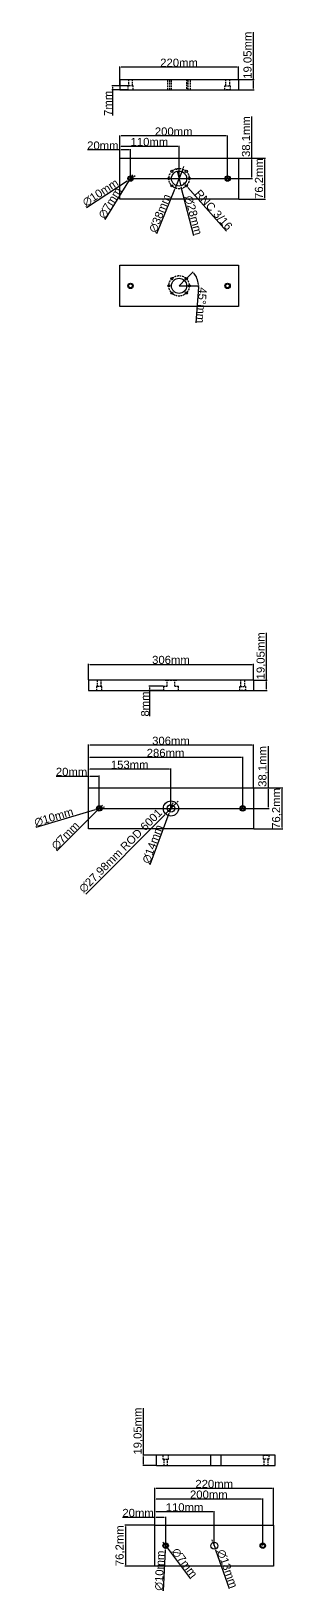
# Model space of a CAD drawing. Header units: centimetres. Extents: x 6534 to 31506, y 42826 to 109107.
# Drawn here: x 27798 to 28264, y 50979 to 53877 of the extents above; entities that cross this region are included whole.
import ezdxf

# ---------------------------------------------------------------- set-up
doc = ezdxf.new("R2010")
doc.units = ezdxf.units.CM
doc.header["$LTSCALE"] = 0.5
doc.linetypes.add('DASHED2', pattern=[9.525, 6.35, -3.175])
doc.styles.get("Standard").update_dxf_attribs({"font": 'arial.ttf'})
doc.dimstyles.new('ISO-25', dxfattribs={"dimtxt": 15, "dimasz": 2.5, "dimexe": 1.25, "dimexo": 0.625, "dimtad": 1, "dimtxsty": 'Standard', "dimcen": 2.5, "dimclrd": 1, "dimclre": 1, "dimadec": 0, "dimazin": 0, "dimtfac": 1, "dimtmove": 0, "dimatfit": 3, "dimfxl": 1, "dimarcsym": 0})

# ---------------------------------------------------------------- blocks, each defined once
blk = doc.blocks.new('*D246')
at = {"color": 1, "lineweight": -2, "transparency": 16777216}
for p, q in [((27961.8, 53787.8), (27961.8, 53811.1)), ((28179.3, 53809.8), (27964.3, 53809.8)), ((28181.8, 53787.8), (28181.8, 53811.1))]:
    blk.add_line(p, q, dxfattribs=at)
at = {"color": 1, "transparency": 16777216}
for points in [[(27964.3, 53810.2), (27964.3, 53809.4), (27961.8, 53809.8)], [(28179.3, 53810.2), (28179.3, 53809.4), (28181.8, 53809.8)]]:
    blk.add_solid(points, dxfattribs=at)
at = {"layer": 'Defpoints', "color": 0, "transparency": 16777216}
for p in [(27961.8, 53809.8), (27961.8, 53787.1), (28181.8, 53787.1)]:
    blk.add_point(p, dxfattribs=at)
at = {"color": 0, "transparency": 16777216, "insert": (28071.8, 53818.1), "char_height": 15, "attachment_point": 5}
blk.add_mtext('220mm', dxfattribs=at)
blk = doc.blocks.new('*D247')
at = {"color": 1, "lineweight": -2, "transparency": 16777216}
for p, q in [((28209.8, 53787.1), (28209.8, 53874.6)), ((28182.4, 53787.1), (28211, 53787.1)), ((28182.4, 53768.1), (28211, 53768.1)), ((28209.8, 53770.6), (28209.8, 53784.6))]:
    blk.add_line(p, q, dxfattribs=at)
at = {"color": 1, "transparency": 16777216}
for points in [[(28209.4, 53784.6), (28210.2, 53784.6), (28209.8, 53787.1)], [(28209.4, 53770.6), (28210.2, 53770.6), (28209.8, 53768.1)]]:
    blk.add_solid(points, dxfattribs=at)
at = {"layer": 'Defpoints', "color": 0, "transparency": 16777216}
for p in [(28181.8, 53787.1), (28181.8, 53768.1), (28209.8, 53787.1)]:
    blk.add_point(p, dxfattribs=at)
at = {"color": 0, "transparency": 16777216, "insert": (28200.1, 53832.1), "char_height": 15, "attachment_point": 5, "rotation": 90}
blk.add_mtext('19,05mm', dxfattribs=at)
blk = doc.blocks.new('*D248')
at = {"color": 1, "lineweight": -2, "transparency": 16777216}
for p, q in [((27976.2, 53775.1), (27947, 53775.1)), ((27976.2, 53768.1), (27947, 53768.1)), ((27948.3, 53772.6), (27948.3, 53770.6)), ((27948.3, 53768.1), (27948.3, 53720.1))]:
    blk.add_line(p, q, dxfattribs=at)
at = {"color": 1, "transparency": 16777216}
for points in [[(27947.8, 53772.6), (27948.7, 53772.6), (27948.3, 53775.1)], [(27947.8, 53770.6), (27948.7, 53770.6), (27948.3, 53768.1)]]:
    blk.add_solid(points, dxfattribs=at)
at = {"layer": 'Defpoints', "color": 0, "transparency": 16777216}
for p in [(27948.3, 53768.1), (27976.8, 53775.1), (27976.8, 53768.1)]:
    blk.add_point(p, dxfattribs=at)
at = {"color": 0, "transparency": 16777216, "insert": (27940.1, 53742.8), "char_height": 15, "attachment_point": 5, "rotation": 90}
blk.add_mtext('7mm', dxfattribs=at)
blk = doc.blocks.new('*D249')
at = {"color": 1, "lineweight": -2, "transparency": 16777216}
for p, q in [((27961.8, 53656.3), (27901.8, 53656.3)), ((27961.8, 53641.9), (27961.8, 53657.5)), ((27979.3, 53656.3), (27964.3, 53656.3)), ((27981.8, 53603.8), (27981.8, 53657.5))]:
    blk.add_line(p, q, dxfattribs=at)
at = {"color": 1, "transparency": 16777216}
for points in [[(27964.3, 53656.7), (27964.3, 53655.8), (27961.8, 53656.3)], [(27979.3, 53656.7), (27979.3, 53655.8), (27981.8, 53656.3)]]:
    blk.add_solid(points, dxfattribs=at)
at = {"layer": 'Defpoints', "color": 0, "transparency": 16777216}
for p in [(27961.8, 53656.3), (27961.8, 53641.3), (27981.8, 53603.2)]:
    blk.add_point(p, dxfattribs=at)
at = {"color": 0, "transparency": 16777216, "insert": (27930.5, 53664.5), "char_height": 15, "attachment_point": 5}
blk.add_mtext('20mm', dxfattribs=at)
blk = doc.blocks.new('*D250')
at = {"color": 1, "lineweight": -2, "transparency": 16777216}
for p, q in [((27961.8, 53641.9), (27961.8, 53664)), ((28069.3, 53662.8), (27964.3, 53662.8)), ((28071.8, 53603.8), (28071.8, 53664))]:
    blk.add_line(p, q, dxfattribs=at)
at = {"color": 1, "transparency": 16777216}
for points in [[(27964.3, 53663.2), (27964.3, 53662.4), (27961.8, 53662.8)], [(28069.3, 53663.2), (28069.3, 53662.4), (28071.8, 53662.8)]]:
    blk.add_solid(points, dxfattribs=at)
at = {"layer": 'Defpoints', "color": 0, "transparency": 16777216}
for p in [(27961.8, 53662.8), (27961.8, 53641.3), (28071.8, 53603.2)]:
    blk.add_point(p, dxfattribs=at)
at = {"color": 0, "transparency": 16777216, "insert": (28016.8, 53671.1), "char_height": 15, "attachment_point": 5}
blk.add_mtext('110mm', dxfattribs=at)
blk = doc.blocks.new('*D251')
at = {"color": 1, "lineweight": -2, "transparency": 16777216}
for p, q in [((27961.8, 53641.9), (27961.8, 53683.4)), ((28159.3, 53682.2), (27964.3, 53682.2)), ((28161.8, 53603.8), (28161.8, 53683.4))]:
    blk.add_line(p, q, dxfattribs=at)
at = {"color": 1, "transparency": 16777216}
for points in [[(27964.3, 53682.6), (27964.3, 53681.8), (27961.8, 53682.2)], [(28159.3, 53682.6), (28159.3, 53681.8), (28161.8, 53682.2)]]:
    blk.add_solid(points, dxfattribs=at)
at = {"layer": 'Defpoints', "color": 0, "transparency": 16777216}
for p in [(27961.8, 53682.2), (27961.8, 53641.3), (28161.8, 53603.2)]:
    blk.add_point(p, dxfattribs=at)
at = {"color": 0, "transparency": 16777216, "insert": (28061.8, 53690.5), "char_height": 15, "attachment_point": 5}
blk.add_mtext('200mm', dxfattribs=at)
blk = doc.blocks.new('*D252')
at = {"color": 1, "lineweight": -2, "transparency": 16777216}
for p, q in [((28206.9, 53641.3), (28206.9, 53718.5)), ((28182.4, 53641.3), (28208.2, 53641.3)), ((28206.9, 53605.7), (28206.9, 53638.8)), ((27982.4, 53603.2), (28208.2, 53603.2))]:
    blk.add_line(p, q, dxfattribs=at)
at = {"color": 1, "transparency": 16777216}
for points in [[(28206.5, 53638.8), (28207.3, 53638.8), (28206.9, 53641.3)], [(28206.5, 53605.7), (28207.3, 53605.7), (28206.9, 53603.2)]]:
    blk.add_solid(points, dxfattribs=at)
at = {"layer": 'Defpoints', "color": 0, "transparency": 16777216}
for p in [(28181.8, 53641.3), (28206.9, 53641.3), (27981.8, 53603.2)]:
    blk.add_point(p, dxfattribs=at)
at = {"color": 0, "transparency": 16777216, "insert": (28197.3, 53681.1), "char_height": 15, "attachment_point": 5, "rotation": 90}
blk.add_mtext('38,1mm', dxfattribs=at)
blk = doc.blocks.new('*D253')
at = {"color": 1, "lineweight": -2, "transparency": 16777216}
for p, q in [((28182.4, 53641.3), (28232.2, 53641.3)), ((28230.9, 53567.6), (28230.9, 53638.8)), ((28182.4, 53565.1), (28232.2, 53565.1))]:
    blk.add_line(p, q, dxfattribs=at)
at = {"color": 1, "transparency": 16777216}
for points in [[(28230.5, 53638.8), (28231.3, 53638.8), (28230.9, 53641.3)], [(28230.5, 53567.6), (28231.3, 53567.6), (28230.9, 53565.1)]]:
    blk.add_solid(points, dxfattribs=at)
at = {"layer": 'Defpoints', "color": 0, "transparency": 16777216}
for p in [(28181.8, 53641.3), (28230.9, 53641.3), (28181.8, 53565.1)]:
    blk.add_point(p, dxfattribs=at)
at = {"color": 0, "transparency": 16777216, "insert": (28221.3, 53603.2), "char_height": 15, "attachment_point": 5, "rotation": 90}
blk.add_mtext('76,2mm', dxfattribs=at)
blk = doc.blocks.new('*D254')
at = {"color": 1, "lineweight": -2, "transparency": 16777216}
for p, q in [((27900.1, 53549.7), (27975.5, 53599.1)), ((27986, 53605.9), (27977.6, 53600.4)), ((27988.1, 53607.3), (27990.2, 53608.7))]:
    blk.add_line(p, q, dxfattribs=at)
at = {"color": 1, "transparency": 16777216}
for points in [[(27975.3, 53599.4), (27975.8, 53598.7), (27977.6, 53600.4)], [(27987.8, 53607.6), (27988.3, 53606.9), (27986, 53605.9)]]:
    blk.add_solid(points, dxfattribs=at)
at = {"layer": 'Defpoints', "color": 0, "transparency": 16777216}
for p in [(27977.6, 53600.4), (27986, 53605.9)]:
    blk.add_point(p, dxfattribs=at)
at = {"color": 0, "transparency": 16777216, "insert": (27926.1, 53577.1), "char_height": 15, "attachment_point": 5, "rotation": 33.209}
blk.add_mtext('∅10mm', dxfattribs=at)
blk = doc.blocks.new('*D255')
at = {"color": 1, "lineweight": -2, "transparency": 16777216}
for p, q in [((27935.1, 53527), (27978.7, 53598.1)), ((27983.6, 53606.2), (27980, 53600.2)), ((27984.9, 53608.3), (27986.2, 53610.4))]:
    blk.add_line(p, q, dxfattribs=at)
at = {"color": 1, "transparency": 16777216}
for points in [[(27978.3, 53598.3), (27979, 53597.9), (27980, 53600.2)], [(27984.6, 53608.5), (27985.3, 53608.1), (27983.6, 53606.2)]]:
    blk.add_solid(points, dxfattribs=at)
at = {"layer": 'Defpoints', "color": 0, "transparency": 16777216}
for p in [(27980, 53600.2), (27983.6, 53606.2)]:
    blk.add_point(p, dxfattribs=at)
at = {"color": 0, "transparency": 16777216, "insert": (27943.9, 53557.9), "char_height": 15, "attachment_point": 5, "rotation": 58.5088}
blk.add_mtext('∅7mm', dxfattribs=at)
blk = doc.blocks.new('*D256')
at = {"color": 1, "lineweight": -2, "transparency": 16777216}
for p, q in [((28067.7, 53619.2), (28067, 53621.6)), ((28068.3, 53616.7), (28075.3, 53589.6)), ((28099.2, 53497.2), (28075.9, 53587.2))]:
    blk.add_line(p, q, dxfattribs=at)
at = {"color": 1, "transparency": 16777216}
for points in [[(28068.1, 53619.3), (28067.3, 53619.1), (28068.3, 53616.7)], [(28076.3, 53587.3), (28075.5, 53587.1), (28075.3, 53589.6)]]:
    blk.add_solid(points, dxfattribs=at)
at = {"layer": 'Defpoints', "color": 0, "transparency": 16777216}
for p in [(28068.3, 53616.7), (28075.3, 53589.6)]:
    blk.add_point(p, dxfattribs=at)
at = {"color": 0, "transparency": 16777216, "insert": (28098.4, 53535), "char_height": 15, "attachment_point": 5, "rotation": 284.5217}
blk.add_mtext('∅28mm', dxfattribs=at)
blk = doc.blocks.new('*D257')
at = {"color": 1, "lineweight": -2, "transparency": 16777216}
for p, q in [((28078.9, 53620.8), (28064.7, 53585.6)), ((28079.9, 53623.1), (28080.8, 53625.4)), ((28030.6, 53501.3), (28063.7, 53583.3))]:
    blk.add_line(p, q, dxfattribs=at)
at = {"color": 1, "transparency": 16777216}
for points in [[(28079.5, 53623.3), (28080.3, 53623), (28078.9, 53620.8)], [(28063.3, 53583.4), (28064.1, 53583.1), (28064.7, 53585.6)]]:
    blk.add_solid(points, dxfattribs=at)
at = {"layer": 'Defpoints', "color": 0, "transparency": 16777216}
for p in [(28078.9, 53620.8), (28064.7, 53585.6)]:
    blk.add_point(p, dxfattribs=at)
at = {"color": 0, "transparency": 16777216, "insert": (28036.3, 53538.7), "char_height": 15, "attachment_point": 5, "rotation": 67.965}
blk.add_mtext('∅38mm', dxfattribs=at)
blk = doc.blocks.new('*D258')
at = {"color": 1, "lineweight": -2, "transparency": 16777216}
for p, q in [((28082.2, 53593.1), (28080.6, 53595)), ((28083.9, 53591.2), (28086.6, 53588.3)), ((28159.8, 53505.6), (28088.2, 53586.4))]:
    blk.add_line(p, q, dxfattribs=at)
at = {"color": 1, "transparency": 16777216}
for points in [[(28082.6, 53593.4), (28081.9, 53592.8), (28083.9, 53591.2)], [(28088.5, 53586.7), (28087.9, 53586.1), (28086.6, 53588.3)]]:
    blk.add_solid(points, dxfattribs=at)
at = {"layer": 'Defpoints', "color": 0, "transparency": 16777216}
for p in [(28083.9, 53591.2), (28086.6, 53588.3)]:
    blk.add_point(p, dxfattribs=at)
at = {"color": 0, "transparency": 16777216, "insert": (28136, 53545.1), "char_height": 15, "attachment_point": 5, "rotation": 311.5565}
blk.add_mtext('RNC 3/16', dxfattribs=at)
blk = doc.blocks.new('*D259')
at = {"color": 1, "lineweight": -2, "transparency": 16777216}
for p, q in [((28085.7, 53418), (28098.1, 53430.4)), ((28091.4, 53404.1), (28109, 53404.1)), ((28107.7, 53401.6), (28103.1, 53335.5))]:
    blk.add_line(p, q, dxfattribs=at)
for start, end in [(3.981, 41.019), (356.019, 0)]:
    blk.add_arc((28071.8, 53404.1), 36, start, end, dxfattribs=at)
at = {"color": 1, "transparency": 16777216}
for points in [[(28098.6, 53427.4), (28099.3, 53428), (28097.2, 53429.5)], [(28108.1, 53406.6), (28107.3, 53406.6), (28107.8, 53404.1)]]:
    blk.add_solid(points, dxfattribs=at)
at = {"layer": 'Defpoints', "color": 0, "transparency": 16777216}
for p in [(28085.2, 53417.5), (28103, 53422.1), (28071.8, 53404.1), (28071.8, 53404.1), (28090.8, 53404.1)]:
    blk.add_point(p, dxfattribs=at)
at = {"color": 0, "transparency": 16777216, "insert": (28113.6, 53368), "char_height": 15, "attachment_point": 5, "rotation": 266.019}
blk.add_mtext('45°mm', dxfattribs=at)
blk = doc.blocks.new('*D260')
at = {"color": 1, "lineweight": -2, "transparency": 16777216}
for p, q in [((27903.8, 52673), (27903.8, 52702.8)), ((27906.3, 52701.5), (28207.3, 52701.5)), ((28209.8, 52673), (28209.8, 52702.8))]:
    blk.add_line(p, q, dxfattribs=at)
at = {"color": 1, "transparency": 16777216}
for points in [[(27906.3, 52701.9), (27906.3, 52701.1), (27903.8, 52701.5)], [(28207.3, 52701.9), (28207.3, 52701.1), (28209.8, 52701.5)]]:
    blk.add_solid(points, dxfattribs=at)
at = {"layer": 'Defpoints', "color": 0, "transparency": 16777216}
for p in [(28209.8, 52701.5), (27903.8, 52672.4), (28209.8, 52672.4)]:
    blk.add_point(p, dxfattribs=at)
at = {"color": 0, "transparency": 16777216, "insert": (28056.8, 52709.8), "char_height": 15, "attachment_point": 5}
blk.add_mtext('306mm', dxfattribs=at)
blk = doc.blocks.new('*D261')
at = {"color": 1, "lineweight": -2, "transparency": 16777216}
for p, q in [((28234.1, 52672.4), (28234.1, 52759.9)), ((28210.4, 52672.4), (28235.3, 52672.4)), ((28234.1, 52655.8), (28234.1, 52669.9)), ((28210.4, 52653.3), (28235.3, 52653.3))]:
    blk.add_line(p, q, dxfattribs=at)
at = {"color": 1, "transparency": 16777216}
for points in [[(28233.7, 52669.9), (28234.5, 52669.9), (28234.1, 52672.4)], [(28233.7, 52655.8), (28234.5, 52655.8), (28234.1, 52653.3)]]:
    blk.add_solid(points, dxfattribs=at)
at = {"layer": 'Defpoints', "color": 0, "transparency": 16777216}
for p in [(28209.8, 52672.4), (28234.1, 52672.4), (28209.8, 52653.3)]:
    blk.add_point(p, dxfattribs=at)
at = {"color": 0, "transparency": 16777216, "insert": (28224.4, 52717.4), "char_height": 15, "attachment_point": 5, "rotation": 90}
blk.add_mtext('19,05mm', dxfattribs=at)
blk = doc.blocks.new('*D262')
at = {"color": 1, "lineweight": -2, "transparency": 16777216}
for p, q in [((27903.8, 52493.8), (27843.8, 52493.8)), ((27903.8, 52472.9), (27903.8, 52495.1)), ((27921.3, 52493.8), (27906.3, 52493.8)), ((27923.8, 52434.8), (27923.8, 52495.1))]:
    blk.add_line(p, q, dxfattribs=at)
at = {"color": 1, "transparency": 16777216}
for points in [[(27906.3, 52494.3), (27906.3, 52493.4), (27903.8, 52493.8)], [(27921.3, 52494.3), (27921.3, 52493.4), (27923.8, 52493.8)]]:
    blk.add_solid(points, dxfattribs=at)
at = {"layer": 'Defpoints', "color": 0, "transparency": 16777216}
for p in [(27903.8, 52493.8), (27903.8, 52472.3), (27923.8, 52434.2)]:
    blk.add_point(p, dxfattribs=at)
at = {"color": 0, "transparency": 16777216, "insert": (27872.5, 52502.1), "char_height": 15, "attachment_point": 5}
blk.add_mtext('20mm', dxfattribs=at)
blk = doc.blocks.new('*D263')
at = {"color": 1, "lineweight": -2, "transparency": 16777216}
for p, q in [((27903.8, 52472.9), (27903.8, 52508.3)), ((28054.3, 52507), (27906.3, 52507)), ((28056.8, 52434.8), (28056.8, 52508.3))]:
    blk.add_line(p, q, dxfattribs=at)
at = {"color": 1, "transparency": 16777216}
for points in [[(27906.3, 52507.4), (27906.3, 52506.6), (27903.8, 52507)], [(28054.3, 52507.4), (28054.3, 52506.6), (28056.8, 52507)]]:
    blk.add_solid(points, dxfattribs=at)
at = {"layer": 'Defpoints', "color": 0, "transparency": 16777216}
for p in [(27903.8, 52507), (27903.8, 52472.3), (28056.8, 52434.2)]:
    blk.add_point(p, dxfattribs=at)
at = {"color": 0, "transparency": 16777216, "insert": (27980.3, 52515.3), "char_height": 15, "attachment_point": 5}
blk.add_mtext('153mm', dxfattribs=at)
blk = doc.blocks.new('*D264')
at = {"color": 1, "lineweight": -2, "transparency": 16777216}
for p, q in [((27903.8, 52472.9), (27903.8, 52530.2)), ((28187.3, 52528.9), (27906.3, 52528.9)), ((28189.8, 52434.8), (28189.8, 52530.2))]:
    blk.add_line(p, q, dxfattribs=at)
at = {"color": 1, "transparency": 16777216}
for points in [[(27906.3, 52529.4), (27906.3, 52528.5), (27903.8, 52528.9)], [(28187.3, 52529.4), (28187.3, 52528.5), (28189.8, 52528.9)]]:
    blk.add_solid(points, dxfattribs=at)
at = {"layer": 'Defpoints', "color": 0, "transparency": 16777216}
for p in [(27903.8, 52528.9), (27903.8, 52472.3), (28189.8, 52434.2)]:
    blk.add_point(p, dxfattribs=at)
at = {"color": 0, "transparency": 16777216, "insert": (28046.8, 52537.2), "char_height": 15, "attachment_point": 5}
blk.add_mtext('286mm', dxfattribs=at)
blk = doc.blocks.new('*D265')
at = {"color": 1, "lineweight": -2, "transparency": 16777216}
for p, q in [((27903.8, 52472.9), (27903.8, 52552.6)), ((28207.3, 52551.4), (27906.3, 52551.4)), ((28209.8, 52472.9), (28209.8, 52552.6))]:
    blk.add_line(p, q, dxfattribs=at)
at = {"color": 1, "transparency": 16777216}
for points in [[(27906.3, 52551.8), (27906.3, 52551), (27903.8, 52551.4)], [(28207.3, 52551.8), (28207.3, 52551), (28209.8, 52551.4)]]:
    blk.add_solid(points, dxfattribs=at)
at = {"layer": 'Defpoints', "color": 0, "transparency": 16777216}
for p in [(27903.8, 52551.4), (27903.8, 52472.3), (28209.8, 52472.3)]:
    blk.add_point(p, dxfattribs=at)
at = {"color": 0, "transparency": 16777216, "insert": (28056.8, 52559.7), "char_height": 15, "attachment_point": 5}
blk.add_mtext('306mm', dxfattribs=at)
blk = doc.blocks.new('*D266')
at = {"color": 1, "lineweight": -2, "transparency": 16777216}
for p, q in [((28237.4, 52472.3), (28237.4, 52549.5)), ((28210.4, 52472.3), (28238.6, 52472.3)), ((28237.4, 52436.7), (28237.4, 52469.8)), ((27924.4, 52434.2), (28238.6, 52434.2))]:
    blk.add_line(p, q, dxfattribs=at)
at = {"color": 1, "transparency": 16777216}
for points in [[(28237, 52469.8), (28237.8, 52469.8), (28237.4, 52472.3)], [(28237, 52436.7), (28237.8, 52436.7), (28237.4, 52434.2)]]:
    blk.add_solid(points, dxfattribs=at)
at = {"layer": 'Defpoints', "color": 0, "transparency": 16777216}
for p in [(28209.8, 52472.3), (28237.4, 52472.3), (27923.8, 52434.2)]:
    blk.add_point(p, dxfattribs=at)
at = {"color": 0, "transparency": 16777216, "insert": (28227.7, 52512.1), "char_height": 15, "attachment_point": 5, "rotation": 90}
blk.add_mtext('38,1mm', dxfattribs=at)
blk = doc.blocks.new('*D267')
at = {"color": 1, "lineweight": -2, "transparency": 16777216}
for p, q in [((28210.4, 52472.3), (28264, 52472.3)), ((28262.8, 52398.6), (28262.8, 52469.8)), ((28210.4, 52396.1), (28264, 52396.1))]:
    blk.add_line(p, q, dxfattribs=at)
at = {"color": 1, "transparency": 16777216}
for points in [[(28262.4, 52469.8), (28263.2, 52469.8), (28262.8, 52472.3)], [(28262.4, 52398.6), (28263.2, 52398.6), (28262.8, 52396.1)]]:
    blk.add_solid(points, dxfattribs=at)
at = {"layer": 'Defpoints', "color": 0, "transparency": 16777216}
for p in [(28209.8, 52472.3), (28262.8, 52472.3), (28209.8, 52396.1)]:
    blk.add_point(p, dxfattribs=at)
at = {"color": 0, "transparency": 16777216, "insert": (28253.1, 52434.2), "char_height": 15, "attachment_point": 5, "rotation": 90}
blk.add_mtext('76,2mm', dxfattribs=at)
blk = doc.blocks.new('*D268')
at = {"color": 1, "lineweight": -2, "transparency": 16777216}
for p, q in [((27845.4, 52355.7), (27919.5, 52429.9)), ((27926.3, 52436.7), (27921.3, 52431.7)), ((27928, 52438.4), (27929.8, 52440.2))]:
    blk.add_line(p, q, dxfattribs=at)
at = {"color": 1, "transparency": 16777216}
for points in [[(27919.2, 52430.2), (27919.8, 52429.6), (27921.3, 52431.7)], [(27927.7, 52438.7), (27928.3, 52438.1), (27926.3, 52436.7)]]:
    blk.add_solid(points, dxfattribs=at)
at = {"layer": 'Defpoints', "color": 0, "transparency": 16777216}
for p in [(27921.3, 52431.7), (27926.3, 52436.7)]:
    blk.add_point(p, dxfattribs=at)
at = {"color": 0, "transparency": 16777216, "insert": (27861.1, 52383.7), "char_height": 15, "attachment_point": 5, "rotation": 45.0421}
blk.add_mtext('∅7mm', dxfattribs=at)
blk = doc.blocks.new('*D269')
at = {"color": 1, "lineweight": -2, "transparency": 16777216}
for p, q in [((28066.6, 52444.1), (28046.9, 52424.3)), ((28068.4, 52445.9), (28070.2, 52447.6)), ((27898.8, 52275.3), (28045.2, 52422.5))]:
    blk.add_line(p, q, dxfattribs=at)
at = {"color": 1, "transparency": 16777216}
for points in [[(28068.1, 52446.2), (28068.7, 52445.6), (28066.6, 52444.1)], [(28044.9, 52422.8), (28045.4, 52422.2), (28046.9, 52424.3)]]:
    blk.add_solid(points, dxfattribs=at)
at = {"layer": 'Defpoints', "color": 0, "transparency": 16777216}
for p in [(28066.6, 52444.1), (28046.9, 52424.3)]:
    blk.add_point(p, dxfattribs=at)
at = {"color": 0, "transparency": 16777216, "insert": (27964.1, 52355), "char_height": 15, "attachment_point": 5, "rotation": 45.1681}
blk.add_mtext('∅27,98mm ROD 6001', dxfattribs=at)
blk = doc.blocks.new('*D270')
at = {"color": 1, "lineweight": -2, "transparency": 16777216}
for p, q in [((28018.2, 52330.4), (28053.5, 52425.3)), ((28059.2, 52440.7), (28054.3, 52427.6)), ((28060.1, 52443.1), (28061, 52445.4))]:
    blk.add_line(p, q, dxfattribs=at)
at = {"color": 1, "transparency": 16777216}
for points in [[(28053.1, 52425.4), (28053.9, 52425.1), (28054.3, 52427.6)], [(28059.7, 52443.2), (28060.5, 52442.9), (28059.2, 52440.7)]]:
    blk.add_solid(points, dxfattribs=at)
at = {"layer": 'Defpoints', "color": 0, "transparency": 16777216}
for p in [(28054.3, 52427.6), (28059.2, 52440.7)]:
    blk.add_point(p, dxfattribs=at)
at = {"color": 0, "transparency": 16777216, "insert": (28022.9, 52367.9), "char_height": 15, "attachment_point": 5, "rotation": 69.6324}
blk.add_mtext('∅14mm', dxfattribs=at)
blk = doc.blocks.new('*D271')
at = {"color": 1, "lineweight": -2, "transparency": 16777216}
for p, q in [((27806.7, 52399.2), (27916.6, 52432)), ((27928.6, 52435.6), (27919, 52432.7)), ((27931, 52436.3), (27933.4, 52437))]:
    blk.add_line(p, q, dxfattribs=at)
at = {"color": 1, "transparency": 16777216}
for points in [[(27916.5, 52432.4), (27916.7, 52431.6), (27919, 52432.7)], [(27930.8, 52436.7), (27931.1, 52435.9), (27928.6, 52435.6)]]:
    blk.add_solid(points, dxfattribs=at)
at = {"layer": 'Defpoints', "color": 0, "transparency": 16777216}
for p in [(27919, 52432.7), (27928.6, 52435.6)]:
    blk.add_point(p, dxfattribs=at)
at = {"color": 0, "transparency": 16777216, "insert": (27839.5, 52418.1), "char_height": 15, "attachment_point": 5, "rotation": 16.6364}
blk.add_mtext('∅10mm', dxfattribs=at)
blk = doc.blocks.new('*D272')
at = {"color": 1, "lineweight": -2, "transparency": 16777216}
for p, q in [((28042.2, 52661.3), (28015.9, 52661.3)), ((28017.1, 52658.8), (28017.1, 52655.8)), ((28042.2, 52653.3), (28015.9, 52653.3)), ((28017.1, 52653.3), (28017.1, 52605.2))]:
    blk.add_line(p, q, dxfattribs=at)
at = {"color": 1, "transparency": 16777216}
for points in [[(28016.7, 52658.8), (28017.6, 52658.8), (28017.1, 52661.3)], [(28016.7, 52655.8), (28017.6, 52655.8), (28017.1, 52653.3)]]:
    blk.add_solid(points, dxfattribs=at)
at = {"layer": 'Defpoints', "color": 0, "transparency": 16777216}
for p in [(28042.8, 52661.3), (28017.1, 52653.3), (28042.8, 52653.3)]:
    blk.add_point(p, dxfattribs=at)
at = {"color": 0, "transparency": 16777216, "insert": (28008.9, 52628), "char_height": 15, "attachment_point": 5, "rotation": 90}
blk.add_mtext('8mm', dxfattribs=at)
blk = doc.blocks.new('*D327')
at = {"color": 1, "lineweight": -2, "transparency": 16777216}
for p, q in [((28006, 51233.8), (28006, 51321.2)), ((28029.5, 51233.8), (28004.7, 51233.8)), ((28029.5, 51214.7), (28004.7, 51214.7)), ((28006, 51217.2), (28006, 51231.3))]:
    blk.add_line(p, q, dxfattribs=at)
at = {"color": 1, "transparency": 16777216}
for points in [[(28005.6, 51231.3), (28006.4, 51231.3), (28006, 51233.8)], [(28005.6, 51217.2), (28006.4, 51217.2), (28006, 51214.7)]]:
    blk.add_solid(points, dxfattribs=at)
at = {"layer": 'Defpoints', "color": 0, "transparency": 16777216}
for p in [(28006, 51233.8), (28030.1, 51233.8), (28030.1, 51214.7)]:
    blk.add_point(p, dxfattribs=at)
at = {"color": 0, "transparency": 16777216, "insert": (27996.3, 51278.7), "char_height": 15, "attachment_point": 5, "rotation": 90}
blk.add_mtext('19,05mm', dxfattribs=at)
blk = doc.blocks.new('*D328')
at = {"color": 1, "lineweight": -2, "transparency": 16777216}
for p, q in [((28026.4, 51104), (27971.3, 51104)), ((27972.6, 51101.5), (27972.6, 51030.3)), ((28026.4, 51027.8), (27971.3, 51027.8))]:
    blk.add_line(p, q, dxfattribs=at)
at = {"color": 1, "transparency": 16777216}
for points in [[(27972.1, 51101.5), (27973, 51101.5), (27972.6, 51104)], [(27972.1, 51030.3), (27973, 51030.3), (27972.6, 51027.8)]]:
    blk.add_solid(points, dxfattribs=at)
at = {"layer": 'Defpoints', "color": 0, "transparency": 16777216}
for p in [(28027, 51104), (27972.6, 51027.8), (28027, 51027.8)]:
    blk.add_point(p, dxfattribs=at)
at = {"color": 0, "transparency": 16777216, "insert": (27962.9, 51065.9), "char_height": 15, "attachment_point": 5, "rotation": 90}
blk.add_mtext('76,2mm', dxfattribs=at)
blk = doc.blocks.new('*D329')
at = {"color": 1, "lineweight": -2, "transparency": 16777216}
for p, q in [((28027, 51118.4), (27967, 51118.4)), ((28027, 51104.6), (28027, 51119.7)), ((28044.5, 51118.4), (28029.5, 51118.4)), ((28047, 51066.5), (28047, 51119.7))]:
    blk.add_line(p, q, dxfattribs=at)
at = {"color": 1, "transparency": 16777216}
for points in [[(28029.5, 51118.8), (28029.5, 51118), (28027, 51118.4)], [(28044.5, 51118.8), (28044.5, 51118), (28047, 51118.4)]]:
    blk.add_solid(points, dxfattribs=at)
at = {"layer": 'Defpoints', "color": 0, "transparency": 16777216}
for p in [(28027, 51118.4), (28027, 51104), (28047, 51065.9)]:
    blk.add_point(p, dxfattribs=at)
at = {"color": 0, "transparency": 16777216, "insert": (27995.8, 51126.7), "char_height": 15, "attachment_point": 5}
blk.add_mtext('20mm', dxfattribs=at)
blk = doc.blocks.new('*D330')
at = {"color": 1, "lineweight": -2, "transparency": 16777216}
for p, q in [((28027, 51104.6), (28027, 51130.1)), ((28134.5, 51128.8), (28029.5, 51128.8)), ((28137, 51066.5), (28137, 51130.1))]:
    blk.add_line(p, q, dxfattribs=at)
at = {"color": 1, "transparency": 16777216}
for points in [[(28029.5, 51129.2), (28029.5, 51128.4), (28027, 51128.8)], [(28134.5, 51129.2), (28134.5, 51128.4), (28137, 51128.8)]]:
    blk.add_solid(points, dxfattribs=at)
at = {"layer": 'Defpoints', "color": 0, "transparency": 16777216}
for p in [(28027, 51128.8), (28027, 51104), (28137, 51065.9)]:
    blk.add_point(p, dxfattribs=at)
at = {"color": 0, "transparency": 16777216, "insert": (28082, 51137.1), "char_height": 15, "attachment_point": 5}
blk.add_mtext('110mm', dxfattribs=at)
blk = doc.blocks.new('*D331')
at = {"color": 1, "lineweight": -2, "transparency": 16777216}
for p, q in [((28027, 51104.6), (28027, 51153.7)), ((28224.5, 51152.5), (28029.5, 51152.5)), ((28227, 51066.5), (28227, 51153.7))]:
    blk.add_line(p, q, dxfattribs=at)
at = {"color": 1, "transparency": 16777216}
for points in [[(28029.5, 51152.9), (28029.5, 51152.1), (28027, 51152.5)], [(28224.5, 51152.9), (28224.5, 51152.1), (28227, 51152.5)]]:
    blk.add_solid(points, dxfattribs=at)
at = {"layer": 'Defpoints', "color": 0, "transparency": 16777216}
for p in [(28027, 51152.5), (28027, 51104), (28227, 51065.9)]:
    blk.add_point(p, dxfattribs=at)
at = {"color": 0, "transparency": 16777216, "insert": (28127, 51160.8), "char_height": 15, "attachment_point": 5}
blk.add_mtext('200mm', dxfattribs=at)
blk = doc.blocks.new('*D332')
at = {"color": 1, "lineweight": -2, "transparency": 16777216}
for p, q in [((28027, 51104.6), (28027, 51173.4)), ((28244.5, 51172.2), (28029.5, 51172.2)), ((28247, 51104.6), (28247, 51173.4))]:
    blk.add_line(p, q, dxfattribs=at)
at = {"color": 1, "transparency": 16777216}
for points in [[(28029.5, 51172.6), (28029.5, 51171.8), (28027, 51172.2)], [(28244.5, 51172.6), (28244.5, 51171.8), (28247, 51172.2)]]:
    blk.add_solid(points, dxfattribs=at)
at = {"layer": 'Defpoints', "color": 0, "transparency": 16777216}
for p in [(28027, 51172.2), (28027, 51104), (28247, 51104)]:
    blk.add_point(p, dxfattribs=at)
at = {"color": 0, "transparency": 16777216, "insert": (28137, 51180.5), "char_height": 15, "attachment_point": 5}
blk.add_mtext('220mm', dxfattribs=at)
blk = doc.blocks.new('*D333')
at = {"color": 1, "lineweight": -2, "transparency": 16777216}
for p, q in [((28043.4, 51070.7), (28041.9, 51072.7)), ((28044.9, 51068.7), (28049.1, 51063.1)), ((28093.7, 51004.2), (28050.7, 51061.1))]:
    blk.add_line(p, q, dxfattribs=at)
at = {"color": 1, "transparency": 16777216}
for points in [[(28043.7, 51070.9), (28043.1, 51070.4), (28044.9, 51068.7)], [(28051, 51061.3), (28050.3, 51060.8), (28049.1, 51063.1)]]:
    blk.add_solid(points, dxfattribs=at)
at = {"layer": 'Defpoints', "color": 0, "transparency": 16777216}
for p in [(28044.9, 51068.7), (28049.1, 51063.1)]:
    blk.add_point(p, dxfattribs=at)
at = {"color": 0, "transparency": 16777216, "insert": (28082, 51034.1), "char_height": 15, "attachment_point": 5, "rotation": 307.12}
blk.add_mtext('∅7mm', dxfattribs=at)
blk = doc.blocks.new('*D334')
at = {"color": 1, "lineweight": -2, "transparency": 16777216}
for p, q in [((28047.3, 51070.9), (28046.8, 51060.9)), ((28047.4, 51073.4), (28047.5, 51075.9)), ((28043.1, 50982.4), (28046.7, 51058.4))]:
    blk.add_line(p, q, dxfattribs=at)
at = {"color": 1, "transparency": 16777216}
for points in [[(28047, 51073.4), (28047.8, 51073.4), (28047.3, 51070.9)], [(28046.3, 51058.4), (28047.1, 51058.4), (28046.8, 51060.9)]]:
    blk.add_solid(points, dxfattribs=at)
at = {"layer": 'Defpoints', "color": 0, "transparency": 16777216}
for p in [(28047.3, 51070.9), (28046.8, 51060.9)]:
    blk.add_point(p, dxfattribs=at)
at = {"color": 0, "transparency": 16777216, "insert": (28036.1, 51019.6), "char_height": 15, "attachment_point": 5, "rotation": 87.2863}
blk.add_mtext('∅10mm', dxfattribs=at)
blk = doc.blocks.new('*D335')
at = {"color": 1, "lineweight": -2, "transparency": 16777216}
for p, q in [((28134, 51074.4), (28133.2, 51076.7)), ((28134.9, 51072), (28139.2, 51059.7)), ((28165.3, 50985.7), (28140, 51057.4))]:
    blk.add_line(p, q, dxfattribs=at)
at = {"color": 1, "transparency": 16777216}
for points in [[(28134.4, 51074.5), (28133.6, 51074.2), (28134.9, 51072)], [(28140.4, 51057.5), (28139.6, 51057.3), (28139.2, 51059.7)]]:
    blk.add_solid(points, dxfattribs=at)
at = {"layer": 'Defpoints', "color": 0, "transparency": 16777216}
for p in [(28134.9, 51072), (28139.2, 51059.7)]:
    blk.add_point(p, dxfattribs=at)
at = {"color": 0, "transparency": 16777216, "insert": (28161.3, 51023.2), "char_height": 15, "attachment_point": 5, "rotation": 289.4379}
blk.add_mtext('∅13mm', dxfattribs=at)

msp = doc.modelspace()

# ---------------------------------------------------------------- linework, layer by layer
for p, q in [((27961.799, 53774.43), (27961.799, 53787.13)), ((27961.799, 53787.13), (28181.799, 53787.13)), ((27961.799, 53787.13), (27961.799, 53768.08)), ((27961.799, 53768.08), (28181.799, 53768.08)), ((28181.799, 53787.13), (28181.799, 53768.08)), ((27961.799, 53641.288), (28181.799, 53641.288)), ((27961.799, 53565.088), (27961.799, 53641.288)), ((28181.799, 53641.288), (28181.799, 53565.088)), ((28181.799, 53565.088), (27961.799, 53565.088)), ((27961.799, 53442.174), (28181.799, 53442.174)), ((27961.799, 53365.974), (27961.799, 53442.174)), ((28181.799, 53442.174), (28181.799, 53365.974)), ((28071.799, 53404.074), (28085.234, 53417.509)), ((28085.234, 53417.509), (28071.799, 53404.074)), ((28071.799, 53404.074), (28090.799, 53404.074)), ((28181.799, 53365.974), (27961.799, 53365.974)), ((28209.777, 52672.387), (27903.777, 52672.387)), ((27903.777, 52672.387), (27903.777, 52653.337)), ((28209.777, 52672.387), (28209.777, 52653.337)), ((27903.777, 52653.337), (28209.777, 52653.337)), ((27914.252, 52653.337), (27933.302, 52653.337)), ((27903.777, 52472.276), (28209.777, 52472.276)), ((27903.777, 52396.076), (27903.777, 52472.276)), ((28209.777, 52472.276), (28209.777, 52396.076)), ((28209.777, 52396.076), (27903.777, 52396.076)), ((28250.106, 51233.759), (28030.106, 51233.759)), ((28030.106, 51214.709), (28030.106, 51233.759)), ((28030.106, 51214.709), (28250.106, 51214.709)), ((28130.534, 51214.709), (28130.534, 51233.759)), ((28149.678, 51214.709), (28149.678, 51233.759)), ((28250.106, 51214.709), (28250.106, 51233.759)), ((28027.034, 51103.979), (28247.034, 51103.979)), ((28027.034, 51027.779), (28027.034, 51103.979)), ((28247.034, 51103.979), (28247.034, 51027.779)), ((28247.034, 51027.779), (28027.034, 51027.779))]:
    msp.add_line(p, q)
at = {"linetype": 'DASHED2'}
for p, q in [((27986.799, 53775.08), (27976.799, 53775.08)), ((27976.799, 53775.08), (27976.799, 53768.08)), ((27976.799, 53768.08), (27986.799, 53768.08)), ((27978.299, 53787.13), (27978.299, 53775.08)), ((27985.299, 53775.08), (27985.299, 53787.13)), ((27986.799, 53768.08), (27986.799, 53775.08)), ((28050.799, 53768.08), (28050.799, 53787.13)), ((28054.799, 53768.08), (28054.799, 53787.13)), ((28057.799, 53768.08), (28057.799, 53787.13)), ((28085.799, 53787.13), (28085.799, 53768.08)), ((28088.799, 53768.08), (28088.799, 53787.13)), ((28092.799, 53768.08), (28092.799, 53787.13)), ((28156.799, 53768.08), (28156.799, 53775.08)), ((28156.799, 53775.08), (28166.799, 53775.08)), ((28166.799, 53768.08), (28156.799, 53768.08)), ((28158.299, 53775.08), (28158.299, 53787.13)), ((28165.299, 53787.13), (28165.299, 53775.08)), ((28166.799, 53775.08), (28166.799, 53768.08)), ((27928.777, 52660.337), (27918.777, 52660.337)), ((27918.777, 52660.337), (27918.777, 52653.337)), ((27920.277, 52672.387), (27920.277, 52660.337)), ((27927.277, 52660.337), (27927.277, 52672.387)), ((27928.777, 52653.337), (27928.777, 52660.337)), ((28070.767, 52672.387), (28042.787, 52672.387)), ((28042.787, 52661.337), (28042.787, 52653.337)), ((28042.787, 52661.337), (28049.777, 52661.337)), ((28045.777, 52672.387), (28067.777, 52672.387)), ((28049.777, 52661.337), (28049.777, 52672.387)), ((28063.777, 52661.337), (28063.777, 52672.387)), ((28063.777, 52661.337), (28070.767, 52661.337)), ((28070.767, 52653.337), (28070.767, 52661.337)), ((28184.777, 52653.337), (28184.777, 52660.337)), ((28184.777, 52660.337), (28194.777, 52660.337)), ((28186.277, 52660.337), (28186.277, 52672.387)), ((28193.277, 52672.387), (28193.277, 52660.337)), ((28194.777, 52660.337), (28194.777, 52653.337)), ((27918.777, 52653.337), (27928.777, 52653.337)), ((28194.777, 52653.337), (28184.777, 52653.337)), ((28052.034, 51233.759), (28042.034, 51233.759)), ((28042.034, 51233.759), (28042.034, 51226.759)), ((28042.034, 51226.759), (28052.034, 51226.759)), ((28043.534, 51226.759), (28043.534, 51214.709)), ((28050.534, 51214.709), (28050.534, 51226.759)), ((28052.034, 51226.759), (28052.034, 51233.759)), ((28228.178, 51233.759), (28238.178, 51233.759)), ((28228.178, 51226.759), (28228.178, 51233.759)), ((28238.178, 51226.759), (28228.178, 51226.759)), ((28229.678, 51214.709), (28229.678, 51226.759)), ((28236.678, 51226.759), (28236.678, 51214.709)), ((28238.178, 51233.759), (28238.178, 51226.759))]:
    msp.add_line(p, q, dxfattribs=at)
for centre in [(28071.799, 53603.188), (28071.799, 53404.074)]:
    msp.add_circle(centre, 19, dxfattribs=at)
for centre, radius in [((28058.364, 53616.623), 2), ((28071.799, 53603.188), 14), ((28085.234, 53616.623), 2), ((27981.799, 53603.188), 5), ((27981.799, 53603.188), 3.5), ((28052.799, 53603.188), 2), ((28058.364, 53589.752), 2), ((28085.234, 53589.752), 2), ((28090.799, 53603.188), 2), ((28161.799, 53603.188), 5), ((28161.799, 53603.188), 3.5), ((28058.364, 53417.509), 2), ((28071.799, 53404.074), 14), ((28085.234, 53417.509), 2), ((27981.799, 53404.074), 5), ((27981.799, 53404.074), 3.5), ((28052.799, 53404.074), 2), ((28058.364, 53390.639), 2), ((28085.234, 53390.639), 2), ((28090.799, 53404.074), 2), ((28161.799, 53404.074), 5), ((28161.799, 53404.074), 3.5), ((27923.777, 52434.176), 5), ((27923.777, 52434.176), 3.5), ((28056.777, 52434.176), 13.99), ((28056.777, 52434.176), 7), ((28189.777, 52434.176), 5), ((28189.777, 52434.176), 3.5), ((28047.034, 51065.879), 5), ((28047.034, 51065.879), 3.5), ((28137.034, 51065.879), 6.5), ((28227.034, 51065.879), 5), ((28227.034, 51065.879), 3.5)]:
    msp.add_circle(centre, radius)

# ---------------------------------------------------------------- dimensions: what is measured, and where the dimension line sits
for base, p1, p2, picture, middle in [((28209.784, 53787.13), (28181.799, 53768.08), (28181.799, 53787.13), '*D247', (28200.145, 53832.114)), ((27948.254, 53768.08), (27976.799, 53775.08), (27976.799, 53768.08), '*D248', (27940.129, 53742.844)), ((28206.92, 53641.288), (27981.799, 53603.188), (28181.799, 53641.288), '*D252', (28197.281, 53681.145)), ((28230.916, 53641.288), (28181.799, 53565.088), (28181.799, 53641.288), '*D253', (28221.276, 53603.188)), ((28234.084, 52672.387), (28209.777, 52653.337), (28209.777, 52672.387), '*D261', (28224.445, 52717.371)), ((28017.143, 52653.337), (28042.787, 52661.337), (28042.787, 52653.337), '*D272', (28008.859, 52628.03)), ((28237.388, 52472.276), (27923.777, 52434.176), (28209.777, 52472.276), '*D266', (28227.748, 52512.133)), ((28262.784, 52472.276), (28209.777, 52396.076), (28209.777, 52472.276), '*D267', (28253.144, 52434.176)), ((28005.971, 51233.759), (28030.106, 51214.709), (28030.106, 51233.759), '*D327', (27996.331, 51278.743)), ((27972.562, 51027.779), (28027.034, 51103.979), (28027.034, 51027.779), '*D328', (27962.923, 51065.879))]:
    dim = msp.add_linear_dim(base=base, p1=p1, p2=p2, angle=90, dimstyle='ISO-25', override={"dimpost": 'mm'})
    dim.commit()
    dim.dimension.update_dxf_attribs({"geometry": picture, "text_midpoint": middle})
for base, p1, p2, picture, middle in [((27961.799, 53809.828), (28181.799, 53787.13), (27961.799, 53787.13), '*D246', (28071.799, 53818.111)), ((27961.799, 53656.253), (27981.799, 53603.188), (27961.799, 53641.288), '*D249', (27930.547, 53664.536)), ((27961.799, 53682.182), (28161.799, 53603.188), (27961.799, 53641.288), '*D251', (28061.799, 53690.466)), ((27961.799, 53662.792), (28071.799, 53603.188), (27961.799, 53641.288), '*D250', (28016.799, 53671.075)), ((28209.777, 52701.533), (27903.777, 52672.387), (28209.777, 52672.387), '*D260', (28056.777, 52709.821)), ((27903.777, 52507.003), (28056.777, 52434.176), (27903.777, 52472.276), '*D263', (27980.277, 52515.292)), ((27903.777, 52493.839), (27923.777, 52434.176), (27903.777, 52472.276), '*D262', (27872.525, 52502.123)), ((28027.034, 51172.194), (28247.034, 51103.979), (28027.034, 51103.979), '*D332', (28137.034, 51180.478)), ((28027.034, 51152.474), (28227.034, 51065.879), (28027.034, 51103.979), '*D331', (28127.034, 51160.757)), ((28027.034, 51118.412), (28047.034, 51065.879), (28027.034, 51103.979), '*D329', (27995.781, 51126.695)), ((28027.034, 51128.809), (28137.034, 51065.879), (28027.034, 51103.979), '*D330', (28082.034, 51137.093))]:
    dim = msp.add_linear_dim(base=base, p1=p1, p2=p2, dimstyle='ISO-25', override={"dimpost": 'mm'})
    dim.commit()
    dim.dimension.update_dxf_attribs({"geometry": picture, "text_midpoint": middle})
for p1, p2, picture, middle in [((28078.927, 53620.8), (28064.671, 53585.575), '*D257', (28044.368, 53535.413)), ((28068.289, 53616.74), (28075.31, 53589.635), '*D256', (28090.018, 53532.849)), ((27985.983, 53605.926), (27977.616, 53600.449), '*D254', (27930.831, 53569.824)), ((27983.627, 53606.172), (27979.971, 53600.203), '*D255', (27951.273, 53553.356)), ((27928.568, 52435.607), (27918.986, 52432.744), '*D271', (27841.962, 52409.729)), ((27926.25, 52436.652), (27921.304, 52431.699), '*D268', (27867.241, 52377.557)), ((28059.213, 52440.738), (28054.341, 52427.613), '*D270', (28031.045, 52364.865)), ((28044.921, 51068.67), (28049.146, 51063.088), '*D333', (28075.024, 51028.895))]:
    dim = msp.add_diameter_dim_2p(p1=p1, p2=p2, dimstyle='ISO-25', override={"dimpost": 'mm'})
    dim.commit()
    dim.dimension.update_dxf_attribs({"geometry": picture, "text_midpoint": middle, "dimtype": 163})
dim = msp.add_diameter_dim_2p(p1=(28083.907, 53591.249), p2=(28086.561, 53588.256), text='RNC 3/16', dimstyle='ISO-25', override={"dimpost": 'mm'})
dim.commit()
dim.dimension.update_dxf_attribs({"geometry": '*D258', "text_midpoint": (28129.77, 53539.514), "dimtype": 163})
dim = msp.add_angular_dim_2l(base=(28102.966, 53422.068), line1=((28071.799, 53404.074), (28090.799, 53404.074)), line2=((28085.234, 53417.509), (28071.799, 53404.074)), dimstyle='ISO-25', override={"dimpost": 'mm'})
dim.commit()
dim.dimension.update_dxf_attribs({"geometry": '*D259', "text_midpoint": (28113.634, 53367.966)})
for base, p1, picture, middle in [((27903.777, 52551.388), (28209.777, 52472.276), '*D265', (28056.777, 52551.388)), ((27903.777, 52528.945), (28189.777, 52434.176), '*D264', (28046.777, 52528.945))]:
    dim = msp.add_linear_dim(base=base, p1=p1, p2=(27903.777, 52472.276), dimstyle='ISO-25', override={"dimpost": 'mm'})
    dim.commit()
    dim.dimension.update_dxf_attribs({"geometry": picture, "text_midpoint": middle, "dimtype": 160})
dim = msp.add_diameter_dim_2p(p1=(28066.64, 52444.097), p2=(28046.914, 52424.254), text='<> ROD 6001', dimstyle='ISO-25', override={"dimpost": 'mm'})
dim.commit()
dim.dimension.update_dxf_attribs({"geometry": '*D269', "text_midpoint": (27964.103, 52354.976)})
for p1, p2, picture, middle in [((28047.27, 51070.873), (28046.797, 51060.885), '*D334', (28036.125, 51019.559)), ((28134.871, 51072.009), (28139.197, 51059.749), '*D335', (28161.309, 51023.243))]:
    dim = msp.add_diameter_dim_2p(p1=p1, p2=p2, dimstyle='ISO-25', override={"dimpost": 'mm'})
    dim.commit()
    dim.dimension.update_dxf_attribs({"geometry": picture, "text_midpoint": middle})

doc.saveas('drawing.dxf')
